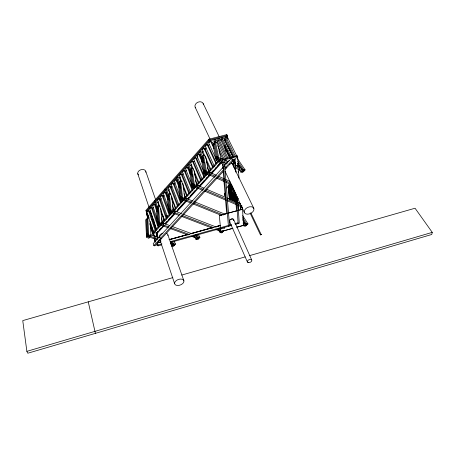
<?xml version="1.0" encoding="UTF-8"?>
<svg xmlns="http://www.w3.org/2000/svg" width="455" height="455" viewBox="0 0 455 455"><rect width="100%" height="100%" fill="white"/><g stroke="black" fill="none" stroke-linecap="round" stroke-linejoin="round"><path stroke-width="0.68" d="M221.716 228.643L221.585 228.837M249.26 255.716L415.057 208.225L432.25 232.374L431.761 234.479L27.795 353.228L26.873 351.345L22.75 320.604L172.849 277.607M224.184 228.052L224.469 227.756L224.56 228.04M223.155 228.41L222.836 228.291M260.453 234.871L261.227 234.655L260.453 234.871L250.113 213.094M221.312 228.723L221.483 228.643M146.368 219.06L145.668 219.862L146.521 237.135L148.785 238.346L149.507 237.544L147.249 236.333L146.368 219.06L147.465 219.657M148.87 218.081L147.773 217.479L147.073 218.281L147.977 235.531L150.235 236.748L150.963 235.946L150.127 221.443M160.092 206.428L158.442 205.501L157.726 206.32L158.994 223.359L161.263 224.605L162.003 223.786L160.751 208.106M170.989 194.228L169.334 193.278L168.606 194.114L170.25 210.921L172.525 212.201L173.281 211.365L171.683 195.951M182.136 181.744L180.481 180.766L179.736 181.619L181.778 198.187L184.053 199.506L184.832 198.647L182.864 183.45M193.5 169.021L191.839 168.014L191.077 168.89L193.534 185.196L195.815 186.556L196.606 185.68L194.262 170.716M201.883 156.748L201.104 157.635L203.937 173.708L206.217 175.101L207.025 174.208L204.744 172.815L203.914 170.932L204.722 170.039L205.558 171.944L215.482 176.398M205.654 156.372L203.442 154.99L202.668 155.883L205.552 171.922L207.833 173.321L208.646 172.428L205.785 157.072M213.702 143.479L212.912 144.383L216.182 160.177L218.468 161.605L219.299 160.695L217.012 159.261L213.702 143.479L214.811 144.184M215.3 141.687L214.504 142.597L217.837 158.351L220.123 159.785L220.954 158.869L217.513 143.103L215.3 141.687L218.667 157.436L220.954 158.869M147.665 218.394L146.004 210.301L208.464 139.639L208.868 139.839M155.855 230.122L149.45 210.944L148.518 210.591L146.942 212.371L153.494 232.243M157.692 223.57L152.306 207.719L151.379 207.366L149.792 209.152L156.668 229.656M166.849 218.019L160.08 198.96L159.153 198.596L157.544 200.41L164.465 220.152M169.863 214.692L162.998 195.673L162.071 195.303L160.45 197.129L167.713 217.49M178.07 205.654L170.932 186.732L170.005 186.351L168.361 188.205L175.914 208.458M181.153 202.259L173.912 183.376L172.985 182.99L171.33 184.855L178.991 205.069M189.536 193.022L182.011 174.248L181.084 173.85L179.406 175.738L187.113 195.195M192.681 189.559L185.048 170.824L184.127 170.415L182.438 172.32L190.514 192.38M201.246 180.117L193.324 161.502L192.402 161.081L190.685 163.015L199.074 182.95M204.466 176.574L196.429 158.004L195.508 157.578L193.785 159.523L202.293 179.412M213.219 166.934L204.875 148.484L203.959 148.046L202.208 150.019L210.756 169.141M216.506 163.311L208.049 144.906L207.127 144.463L205.37 146.447L214.328 166.16M156.844 209.124L155.252 204.511L154.325 204.153L152.726 205.95L157.231 219.151M167.685 196.981L166.001 192.397L165.074 192.021L163.447 193.858L168.674 208.282M178.496 183.934L176.972 180.032L176.051 179.64L174.39 181.517L179.901 195.832M190.048 171.922L188.177 167.406L187.255 166.996L185.56 168.913L191.902 184.406M204.204 172.684L196.969 156.042L198.698 154.086L199.62 154.518L201.872 159.625M213.674 146.408L211.308 141.346L210.392 140.896L208.623 142.893L217.41 161.917M149.291 211.996L150.201 210.966M152.027 208.913L153.398 207.366M157.515 202.731L158.454 201.673M159.859 200.092L161.263 198.511M163.14 196.401L164.079 195.343M165.95 193.233L166.888 192.181M168.293 190.6L169.226 189.542M170.631 187.96L172.036 186.379M173.907 184.275L175.311 182.694M176.716 181.113L177.649 180.061M179.52 177.95L180.459 176.898M182.33 174.788L183.268 173.736M185.139 171.626L186.539 170.051M187.943 168.469L188.882 167.412M190.753 165.307L191.686 164.249M193.563 162.145L194.495 161.093M196.367 158.983L197.771 157.402M199.643 155.292L200.581 154.239M201.98 152.658L203.385 151.077M204.79 149.496L206.195 147.915M208.066 145.81L209.471 144.229M225.76 159.199L216.836 140.476L214.783 139.463L213.992 140.35L214.879 142.227M229.678 158.368L220.556 139.492L218.514 138.479L217.723 139.367L226.778 158.277M233.182 157.447L223.968 138.61L221.938 137.598L221.141 138.485L230.293 157.356M236.742 155.957L227.733 137.791L225.714 136.773L224.918 137.66L234.171 156.486M226.317 137.581L227.585 136.17L226.812 134.617L208.811 139.247L208.919 140.311M225.953 139.844L225.157 140.726L233.148 157.043M146.521 237.135L148.7 234.729L147.773 217.479M168.435 226.806L159.023 223.354L158.351 221.386L157.612 222.205L158.277 224.173L160.518 225.424L159.779 226.237L157.51 224.998L159.739 222.535L158.442 205.501M179.662 214.532L170.278 210.915L169.567 208.964L168.816 209.8L169.522 211.757L171.762 213.037L171.006 213.873L168.737 212.593L171.012 210.079L169.334 193.278M191.811 202.276L181.784 198.209L181.033 196.27L180.26 197.123L181.01 199.068L183.28 200.359L182.506 201.207L180.231 199.893L182.557 197.328L180.481 180.766M191.953 186.948L189.553 170.602L190.315 169.732L192.744 186.072L195.024 187.426L194.234 188.296L191.953 186.948L194.331 184.32L191.839 168.014M203.937 173.708L206.36 171.029L203.442 154.99M216.182 160.177L218.667 157.436M226.016 151.714L226.8 150.855M154.006 235.957L153.307 232.488L159.273 225.913M162.765 222.068L171.774 212.132M173.952 209.738L182.296 200.541M185.378 197.14L193.904 187.75M197.06 184.269L205.87 174.561M208.993 171.12L218.212 160.962M161.406 224.759L153.597 233.358L154.154 236.134M172.564 212.474L163.066 222.933L165.205 223.724L175.067 212.764L172.2 204.989M184.019 199.87L174.271 210.597L176.404 211.427L186.561 200.149L184.036 193.716M195.678 187.033L185.714 197.999L187.847 198.863L198.3 187.255L195.377 180.237M207.634 173.873L197.413 185.122L199.535 186.032L210.301 174.077L207.224 167.121M221.085 160.757L219.06 161.292L209.368 171.962L211.478 172.911L220.408 163.118M157.64 237.51L156.702 232.721L158.135 231.146M159.569 229.565L161.007 227.989M164.835 223.786L167.23 221.158M168.663 219.577L170.579 217.479M171.535 216.426L173.929 213.799M177.757 209.596L179.674 207.491M180.629 206.439L185.896 200.655M187.807 198.556L188.762 197.504M190.201 195.929L194.985 190.673M196.423 189.092L197.379 188.046M199.296 185.941L204.557 180.157M205.996 178.582L207.429 177.006M208.39 175.954L209.345 174.902M211.256 172.798L213.651 170.17M215.09 168.595L216.523 167.019M217.479 165.967L220.351 162.816L222.336 162.293M156.418 233.369L163.044 226.095M163.078 225.93L163.823 225.111L161.332 217.939M221.744 161.514L222.575 160.604L221.687 158.715M157.794 237.698L156.992 233.591L164.124 225.76M165.552 224.196L175.067 213.759M176.972 211.672L186.965 200.706M187.915 199.665L198.38 188.182M199.808 186.618L210.273 175.135M211.7 173.565L220.743 163.652L224.713 162.606M154.541 238.852L155.263 238.062L154.615 236.088M224.639 165.614L231.368 158.272L232.295 158.715L233.21 160.604L224.975 169.561M153.847 245.569L223.701 169.505L222.819 167.605L153.204 243.584L153.847 245.569L154.797 245.893L223.814 170.83M224.867 168.236L232.283 160.16L231.368 158.272M232.368 159.967L235.007 159.273L237.641 156.406L237.231 155.582L222.717 159.392M238.909 169.579L239.734 168.697L238.818 166.831M171.29 241.582L173.008 244.636L173.73 243.863L175.556 244.085L173.389 246.4L171.558 246.183L172.28 245.41L174.106 245.632L170.87 244.523M238.835 169.146L240.814 172.075L241.633 171.199L243.362 171.66M237.794 163.277L242.555 170.312L243.38 169.431L245.103 169.897L242.543 172.536L240.814 172.075M229.422 184.98L228.677 185.776L235.952 201.519M227.79 150.696L226.988 151.549L230.145 156.241M194.069 237.243L194.803 236.463L194.308 235.184M194.911 237.555L195.974 239.37L196.714 238.596L198.454 238.829M195.673 234.803L197.447 237.817L198.187 237.044L199.927 237.282L197.72 239.603L195.974 239.37M237.334 199.421L238.09 198.63M237.408 199.654L238.187 198.841L236.992 196.281M218.298 230.492L219.043 229.712L218.514 228.45M241.201 206.689L241.98 205.882M220.123 232.624L220.868 231.851L222.535 232.107L221.79 232.88L220.123 232.624L218.656 230.241M224.031 230.56L222.563 232.13L215.67 229.485M243.249 224.781L244.005 225.959L244.762 225.185L246.348 225.458M245.637 224.378L246.4 223.598L247.981 223.877L247.219 224.651L245.637 224.378L242.6 219.663M26.873 351.345L432.25 232.374M181.716 275.065L245.171 256.887M155.974 245.182L157.93 244.642M161.462 244.915L158.073 245.859L157.919 245.08L161.991 243.948M170.176 241.668L228.364 225.487M229.508 225.168L231.481 224.616M234.774 223.701L238.067 222.785M170.318 242.452L231.544 225.413M235.491 224.315L239.256 223.268L237.942 203.499L237.072 201.611L235.906 201.929L236.537 211.109M232.841 228.279L220.851 231.623L232.869 228.342M236.839 227.159L243.533 225.407L242.532 209.169L219.321 215.602M236.845 227.199L243.527 225.367M158.442 241.611L158.732 242.481L160.78 241.912M168.981 239.637L186.743 234.706M190.844 233.569L211.342 227.881M215.442 226.744L220.22 225.413M157.623 242.885L160.291 242.14M169.783 239.506L186.738 234.797M191.595 233.449L211.052 228.052M215.852 226.715L219.264 225.771M158.073 245.859L157.265 243.101L160.649 242.162M169.493 239.705L220.709 225.487M242.56 209.232L219.316 215.562L220.885 231.726M238.119 223.581L236.776 203.817L237.942 203.499M151.504 219.492L152.869 219.117M162.452 216.512L163.817 216.142M165.87 215.585L167.241 215.209M228.137 198.653L229.502 198.278M152.459 220.123L153.83 219.748M166.16 216.392L167.531 216.023M152.732 220.942L154.103 220.567M167.815 216.83L166.445 217.206L167.457 217.564M147.841 211.592L146.544 211.945L147.79 218.013M222.893 168.504L222.535 164.261L223.78 163.931L225.532 167.514L226.465 167.946M233.489 167.03L233.108 161.474L234.342 161.144L235.263 163.026L235.861 172.07M222.535 164.261L223.422 166.155L224.668 165.825L229.57 225.964M233.108 161.474L234.024 163.356L235.263 163.026M223.741 162.236L219.247 163.419L219.06 161.292M227.102 161.354L229.735 160.661M232.653 160.513L234.638 159.989L234.234 159.159M211.08 142.597L215.073 141.568M217.069 141.05L218.4 140.709M220.396 140.191L222.393 139.679M223.155 228.251L222.853 228.2M224.332 228.074L224.196 228.069M236.412 202.111L237.447 201.992L237.061 201.161L236.026 201.281A15.715 10.562 -25.4 0 1 234.024 201.292M229.621 164.164L230.128 164.17M173.008 244.636L174.834 244.858M197.447 237.817L199.188 238.056L193.483 235.98M221.619 231.077L223.28 231.333L222.091 230.89M244.005 225.959L245.592 226.226L247.139 224.707L243.021 223.035M242.555 170.312L244.284 170.779M157.879 238.972L148 235.531L147.363 233.551L146.641 234.353L147.272 236.333L157.151 239.762M170.289 243.294L172.9 244.204M159.113 240.439L161.07 241.122M155.018 236.037L157.083 236.759L156.27 232.624L153.597 233.358L153.307 232.488M150.662 234.706L159.182 237.686M161.303 238.812L160.359 238.483L159.694 236.503M158.277 224.173L168.356 227.853M170.335 228.575L188.131 235.076M191.43 236.281L198.488 238.858M154.052 221.215L153.028 220.84L156.116 230.076M171.074 227.773L189.53 234.535M161.94 222.711L169.721 225.578M172.354 226.544L192.09 233.813M195.326 235.007L196.583 235.474M164.073 218.485L163.066 218.104L163.982 220.726M178.906 215.363L169.522 211.757L167.94 195.622M181.534 216.37L212.388 228.222M182.29 215.545L213.793 227.688M217.729 229.206L220.874 230.418M173.156 210.352L181.556 213.605M183.524 214.368L216.279 227.056M219.464 228.291L220.681 228.763M193.779 203.072L223.325 215.05M191.037 203.118L181.01 199.068L178.986 182.444L178.241 183.297L180.231 199.893M193.011 203.914L221.244 215.323M243.436 224.292L246.382 225.481M184.611 197.726L193.011 201.15M194.319 201.684L225.123 214.231M243.34 221.648L244.517 222.131M202.725 190.338L192.749 186.095L191.959 184.173L192.749 183.297L193.54 185.225L203.516 189.479M204.682 191.168L226.203 200.314M227.506 200.871L236.634 204.75M237.942 205.302L242.413 207.207M205.472 190.309L225.686 198.932M226.988 199.483L236.117 203.379M237.419 203.931L241.332 205.603M238.665 202.799L240.581 203.618M196.315 184.827L204.011 188.12M206.615 189.234L225.487 197.322M226.789 197.88L240.684 203.829M214.675 177.279L204.744 172.843L202.009 157.441M216.614 178.144L224.383 181.619M225.68 182.199L231.504 184.804M217.422 177.268L223.894 180.169M225.191 180.754L231.015 183.365M208.276 171.637L216.569 175.374M218.508 176.244L224.321 178.866M225.612 179.446L230.133 181.482M196.969 156.042L197.891 156.469M226.835 163.902L217.018 159.284L216.136 157.396L216.961 156.48L217.843 158.374L227.659 163.004M235.736 168.088L243.397 171.689M220.504 158.158L228.029 161.724M231.203 163.226L233.739 164.426M235.007 165.029L242.014 168.344M235.286 166.598L244.216 170.813M226.55 160.86L224.463 159.87L237.641 156.406L238.266 166.411L236.23 165.449M232.283 160.16L233.21 160.604M209.232 140.623L208.464 139.639M148.7 234.729L150.963 235.946M159.739 222.535L162.003 223.786M171.012 210.079L173.281 211.365M182.557 197.328L184.832 198.647M194.331 184.32L196.606 185.68M206.36 171.029L208.646 172.428M237.561 158.801L245.103 169.897M237.823 161.229L243.38 169.431M237.828 163.481L240.593 167.571M238.073 165.927L238.864 167.099M231.458 187.096L232.238 188.285M231.379 189.132L230.6 187.949L229.838 188.734L234.479 195.866M241.446 206.564L242.606 208.344M242.669 215.659L247.981 223.877M242.6 217.712L246.4 223.598M219.782 228.097L220.88 229.883M220.135 230.662L220.868 231.851M253.822 208.373A5.176 3.356 -25.2 0 0 245.649 208.788A5.176 3.356 -25.2 0 0 247.787 214.197A5.176 3.356 -25.2 0 0 253.822 208.373L231.993 163.368A4.846 3.39 -25.5 0 0 231.396 162.844M198.147 234.28L199.927 237.282M196.759 234.632L198.187 237.044M174.18 241.65L175.556 244.085M172.36 241.423L173.73 243.863M225.714 136.773L235.309 156.213M227.688 145.554L233.222 156.856M234.069 158.931L234.683 160.183M221.938 137.598L231.424 157.083M225.782 148.745L230.145 157.766M203.192 103.598L219.122 136.563M218.514 138.479L227.904 158.004M250.87 212.883L261.227 234.655M214.783 139.463L216.563 143.211M217.746 145.708L224.56 160.08M219.014 150.98L223.149 159.733M231.612 184.775L236.395 195.002M195.144 107.175L210.034 139.059M225.015 171.137L244.363 212.565M210.392 140.896L213.935 148.495M220.351 162.816L220.743 163.652M230.258 184.309L237.43 199.631M229.798 183.746L237.863 201.082M208.811 139.247L209.698 142.409M229.712 185.606L230.878 188.125M233.802 194.416L236.719 200.712M229.047 184.548L237.089 201.889M232.801 194.171L229.593 187.25L228.854 188.04L234.945 201.264M233.381 195.428L236.003 201.093M235.906 201.929L236.776 203.817M235.007 201.036L229.786 189.707L229.041 190.497L233.961 201.201M233.733 200.331L229.974 192.152L229.235 192.937L232.983 201.116M207.127 144.463L215.863 163.51M232.755 200.234L230.156 194.575L229.422 195.354L231.726 200.388M231.493 199.495L230.344 196.981L229.61 197.76L230.759 200.274M203.959 148.046L212.57 167.139M233.597 219.469L251.706 259.947M203.704 155.462L202.299 152.306L200.228 151.333L203.584 158.909M206.234 161.138L210.449 170.602M211.109 172.075L211.478 172.911M199.455 152.203L204.193 162.947M229.576 221.539L247.457 262.108M198.698 154.086L202.344 162.395M204.761 173.964L205.319 175.243M195.508 157.578L204.079 177.444M192.402 161.081L200.854 180.993M192.146 168.424L190.81 165.239L188.734 164.306L191.657 171.313M194.552 174.151L198.289 183.058M187.978 165.159L192.744 176.637M187.255 166.996L190.452 174.737M192.96 186.988L193.489 188.279M184.127 170.415L192.266 190.452M181.084 173.85L188.853 193.278M180.834 181.113L179.566 177.905L177.484 177.012L180.504 184.719M183.115 186.886L186.664 195.872M176.739 177.848L180.76 188.131M176.051 179.64L179.082 187.443M172.985 182.99L180.453 202.532M170.005 186.351L177.615 206.587M169.994 194.188L168.549 190.304L166.462 189.456L169.089 196.571M171.677 198.71L175.522 209.055M165.438 189.462L169.544 200.638M172.644 209.055L173.355 211.001M164.818 189.018L165.114 189.826M165.074 192.021L167.707 199.227M170.341 212.872L170.813 214.18M162.071 195.303L169.391 215.647M159.153 198.596L166.365 218.974M158.897 205.711L157.76 202.458L155.667 201.639L158.158 208.811M160.951 211.569L164.141 220.686M145.845 171.592L155.559 199.489M167.895 234.899L183.928 280.945A4.869 2.946 -19.7 0 1 177.353 285.478A4.869 2.946 -19.7 0 1 176.506 280.394A4.869 2.946 -19.7 0 1 183.928 280.945M154.393 200.809L158.567 212.877M161.724 222.006L162.173 223.314M95.402 333.35L88.247 301.841M154.325 204.153L156.821 211.404M158.141 224.889L158.812 226.869M151.379 207.366L158.084 227.187M137.757 173.696L148.95 207.088M150.292 211.092L156.56 229.786M159.984 240.018L174.601 283.63M156.702 232.721L156.992 233.591M156.292 233.489L157.612 237.447M148.518 210.591L155.348 231.106M156.321 234.302L157.22 237.004M156.793 235.889L157.094 236.839M149.035 217.917L147.955 214.646L147.255 215.431L147.903 217.393M150.548 222.501L151.196 224.469M151.629 225.777L153.574 231.669M157.265 243.101L157.919 245.08M146.004 210.301L146.544 211.945L209.539 140.817L227.585 136.17L227.79 138.974M149.843 223.291L153.938 235.741M149.894 224.434L153.585 235.69M150.594 227.46L153.415 236.06M154.137 238.409L155.223 241.719M233.296 165.899L233.466 166.644M147.659 217.865L146.271 211.12L209.175 140.032L227.199 135.391L227.409 138.201M154.541 238.602L155.206 241.906M154.694 238.812L155.36 242.117M156.247 233.131L156.656 235.201M156.81 235.969L157.066 237.271M158.465 241.116L158.732 242.481M167.144 195.758L168.737 212.593M223.132 171.33L226.709 213.776M223.422 166.155L228.433 226.277M224.4 138.832L224.514 140.231M224.895 145.117L225.282 150.008M228.12 185.97L229.451 199.171L228.37 185.373M225.054 138.991L225.219 141.084M225.708 147.369L226.033 151.56M228.626 184.77L229.752 199.262M224.725 138.911L224.889 141.004M225.327 146.59L225.657 150.781M226.812 134.617L226.92 136.022M158.101 222.131L157.009 207.11L156.292 207.929L157.51 224.998M234.024 163.356L234.399 168.919M235.007 159.273L235.423 165.569M235.616 168.447L235.844 171.927M237.897 202.907L237.294 198.841L237.555 202.725M238.039 205.023L238.403 210.568M234.643 159.142L234.82 162.742M238.437 169.197L239 178.252M240.758 206.394L240.974 209.863M237.271 156.247L237.396 158.249M237.732 163.584L237.857 165.58M238.21 171.154L238.295 172.547M240.456 206.957L240.587 209.038M229.946 221.938A2.264 1.462 -23.9 0 1 231.163 219.168A2.264 1.462 -23.9 0 1 233.694 220.465M229.917 221.869A2.264 1.462 -23.9 0 1 231.134 219.105A2.264 1.462 -23.9 0 1 233.665 220.402M224.827 195.383A15.715 10.562 -25.4 0 1 224.537 193.875M225.202 196.219A15.732 10.556 -25.4 0 1 224.924 193.108M226.783 188.103A15.732 10.556 -25.4 0 1 230.207 184.207M195.536 107.824A4.402 3.39 -26 0 1 197.862 102.238A4.402 3.39 -26 0 1 203.374 104.343M224.173 164.75A4.846 3.39 -25.5 0 1 225.708 163.351M138.428 174.885A4.186 3.031 -18.3 0 1 140.749 169.783A4.186 3.031 -18.3 0 1 145.873 172.28M160.433 240.462A4.595 3.003 -19.2 0 1 159.984 239.927M166.598 233.307A4.578 3.003 -19.2 0 1 167.901 235.593M159.085 237.334A4.578 3.003 -19.2 0 1 162.935 233.136M248.515 262.649A2.389 1.433 -23.8 0 0 251.843 260.379A2.389 1.433 -23.8 0 0 248.385 260.055A2.389 1.433 -23.8 0 0 248.515 262.649"/></g></svg>
